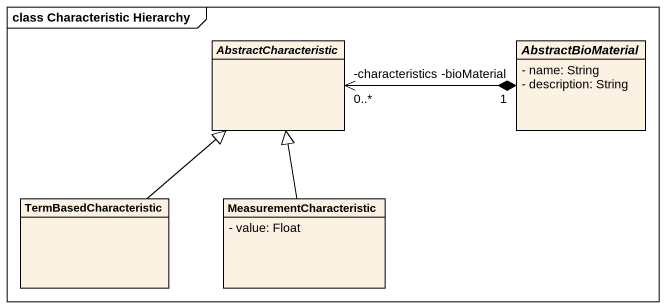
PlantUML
@startuml
mainframe class Characteristic Hierarchy
hide circle
hide empty members
skinparam classAttributeIconSize 0
abstract class AbstractCharacteristic
abstract class AbstractBioMaterial {
  - name: String
  - description: String
}
class TermBasedCharacteristic
class MeasurementCharacteristic {
  - value: Float
}
AbstractBioMaterial "-bioMaterial\n1" *-left-> "-characteristics\n0..*" AbstractCharacteristic
TermBasedCharacteristic -up-|> AbstractCharacteristic
MeasurementCharacteristic -up-|> AbstractCharacteristic
@enduml
